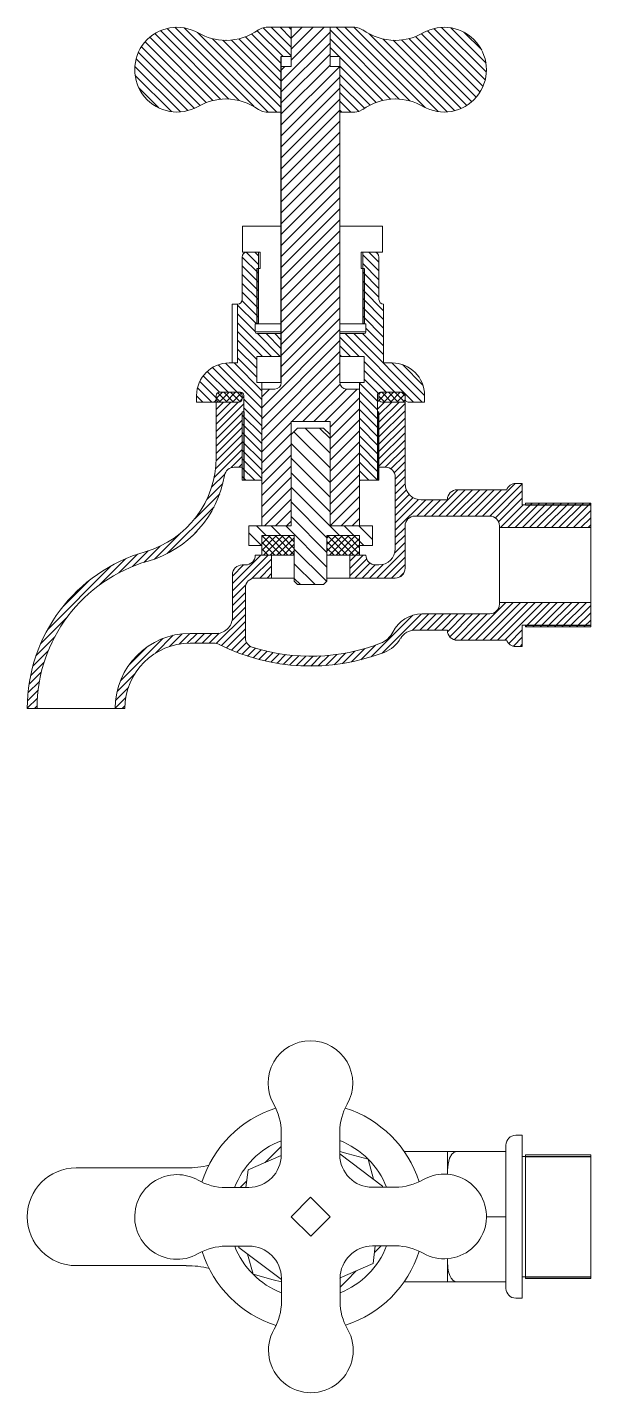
# Model space of a CAD drawing. Header units: millimetres. Extents: x 45 to 267, y 145 to 331.
# Drawn here: x 45.2 to 114.4, y 144.5 to 312.1 of the extents above; entities that cross this region are included whole.
import ezdxf

# ---------------------------------------------------------------- set-up
doc = ezdxf.new("R2010")
doc.units = ezdxf.units.MM

msp = doc.modelspace()

# ---------------------------------------------------------------- hatches: boundary and pattern name
h = msp.add_hatch()
h.set_pattern_fill('ANSI31', color=256, scale=0.24, angle=270, style=0)
h.set_pattern_definition([(315, (6.4789, -211.8354), (0.5388154, 0.5388154), [])])
h.paths.add_polyline_path([(66.23, 302.43, -0.131918), (69.64, 303.34, -0.158756), (73.64, 302.04), (74.13, 301.81), (74.58, 301.74), (76.43, 301.74), (76.43, 308.54), (77.64, 308.54), (77.64, 312.14), (74.58, 312.14), (74.05, 312.05), (73.64, 311.83, -0.158756), (69.64, 310.54, -0.131918), (66.23, 311.45, 1.729483)])
h = msp.add_hatch()
h.set_pattern_fill('ANSI31', color=256, scale=0.3, style=0)
h.set_pattern_definition([(45, (-143.6768, -103.14625), (-0.6735192, 0.6735192), [])])
h.paths.add_polyline_path([(86.03, 267.74), (84.43, 267.74, -0.414214), (83.63, 268.54), (83.63, 307.34), (82.43, 307.34), (82.43, 312.14), (77.64, 312.14), (77.64, 307.34), (76.43, 307.34), (76.43, 268.54, -0.414214), (75.63, 267.74), (74.03, 267.74), (74.03, 250.94), (77.63, 250.94), (77.63, 263.74), (82.43, 263.74), (82.43, 250.94), (86.03, 250.94)])
h = msp.add_hatch()
h.set_pattern_fill('ANSI31', color=256, scale=0.24, angle=270, style=0)
h.set_pattern_definition([(315, (-67.5711, -207.3995), (0.5388154, 0.5388154), [])])
h.paths.add_polyline_path([(93.84, 302.43, 0.131918), (90.43, 303.34, 0.158756), (86.42, 302.04), (85.94, 301.81), (85.48, 301.74), (83.63, 301.74), (83.63, 308.54), (82.43, 308.54), (82.43, 312.14), (85.48, 312.14), (86.01, 312.05), (86.42, 311.83, 0.158756), (90.43, 310.54, 0.131918), (93.84, 311.45, -1.729483)])
h = msp.add_hatch()
h.set_pattern_fill('ANSI31', color=256, scale=0.24, angle=270, style=0)
h.set_pattern_definition([(315, (-143.6768, -103.14625), (0.5388154, 0.5388154), [])])
h.paths.add_polyline_path([(71.43, 267.34, -0.414214), (71.83, 266.94), (71.83, 264.95), (71.63, 264.94), (71.63, 258.14), (71.63, 256.54), (74.03, 256.54), (74.03, 267.74), (74.03, 268.54), (73.43, 268.54), (73.43, 271.74), (76.43, 271.74), (76.43, 274.54), (73.43, 274.54, -0.414214), (73.23, 274.74), (73.23, 275.74), (73.43, 275.74, 0.414214), (73.63, 275.94), (73.63, 282.54), (73.63, 284.54), (72.23, 284.54, 0.414214), (71.63, 283.94), (71.63, 278.74, -0.397366), (71.07, 278.14), (71.07, 270.94), (70.03, 270.94, 0.414214), (66.03, 266.94), (66.03, 266.14), (68.03, 266.14, 0.414214), (68.43, 266.54), (68.43, 266.94, -0.414214), (68.83, 267.34)])
h.paths.add_polyline_path([(89, 270.94), (89, 278.14, -0.397374), (88.43, 278.74), (88.43, 283.94, 0.414214), (87.83, 284.54), (86.43, 284.54), (86.43, 275.94, 0.414214), (86.63, 275.74), (86.83, 275.74), (86.83, 274.74, -0.414214), (86.63, 274.54), (83.63, 274.54), (83.63, 271.74), (86.63, 271.74), (86.63, 268.54), (86.03, 268.54), (86.03, 256.54), (88.43, 256.54), (88.43, 264.94), (88.23, 264.95), (88.23, 266.94, -0.414214), (88.63, 267.34), (91.23, 267.34, -0.414214), (91.63, 266.94), (91.63, 266.54, 0.414214), (92.03, 266.14), (94.03, 266.14), (94.03, 266.94, 0.414214), (90.03, 270.94)])
h = msp.add_hatch()
h.set_pattern_fill('ANSI31', color=256, scale=0.2, style=0)
h.set_pattern_definition([(45, (-143.6768, -103.14625), (-0.4490128, 0.4490128), [])])
h.paths.add_polyline_path([(106.03, 256.14), (105.23, 256.14, 0.308656), (104.12, 255.38), (98.03, 255.38, 0.414214), (96.83, 254.18), (96.83, 254.14), (93.63, 254.14, -0.414214), (91.63, 256.14), (91.63, 266.14), (89.03, 266.14), (88.83, 266.14, -0.414214), (88.43, 266.54), (88.43, 266.94, -0.414214), (88.83, 267.34), (88.63, 267.34, 0.414214), (88.23, 266.94), (88.23, 264.95), (88.43, 264.94), (88.43, 258.14), (89.23, 258.14, -0.414214), (90.43, 256.94), (90.43, 248.14, -0.414214), (88.43, 246.14), (88.03, 246.14, -0.414214), (86.83, 247.34), (84.83, 247.34), (84.83, 244.54), (90.43, 244.54, 0.414214), (91.63, 245.74), (91.63, 250.94, -0.414214), (92.83, 252.14), (102.03, 252.14, -0.414214), (103.23, 250.94), (103.23, 250.74), (114.43, 250.74), (114.43, 253.74), (106.43, 253.74), (106.43, 253.54), (106.03, 253.54)])
h.paths.add_polyline_path([(75.23, 247.34), (73.23, 247.34, -0.414214), (72.03, 246.14), (71.63, 246.14, 0.414214), (70.43, 244.94), (70.43, 239.73, -0.434292), (68.3, 237.73, 0.017017), (68.11, 237.74), (65.23, 237.74, 0.414214), (56.03, 228.54), (57.23, 228.54, -0.414214), (65.23, 236.54), (68.11, 236.54, -0.115812), (68.82, 236.37, 0.209967), (89.07, 235.41, 0.171347), (91.09, 237.14, -0.26748), (92.83, 238.14), (96.83, 238.14), (96.83, 238.1, 0.414214), (98.03, 236.9), (104.12, 236.9, 0.308656), (105.23, 236.14), (106.03, 236.14), (106.03, 238.74), (106.43, 238.74), (106.43, 238.54), (114.43, 238.54), (114.43, 241.54), (103.23, 241.54), (103.23, 241.34, -0.414214), (102.03, 240.14), (93.73, 240.14, 0.285497), (90.15, 237.91, -0.188627), (88.64, 236.53, -0.168957), (72.88, 236.03, -0.328047), (72.03, 237.18), (72.03, 243.34, -0.414214), (73.23, 244.54), (75.23, 244.54)])
h.paths.add_polyline_path([(71.63, 264.94), (71.83, 264.95), (71.83, 266.94, 0.414214), (71.43, 267.34), (71.23, 267.34, -0.414214), (71.63, 266.94), (71.63, 266.54, -0.414214), (71.23, 266.14), (68.83, 266.14), (68.43, 266.14), (68.43, 259.31, -0.33478), (59.73, 247.77, 0.33478), (45.23, 228.54), (46.43, 228.54, -0.33478), (60.06, 246.61, 0.289487), (69.45, 257.14, -0.366652), (70.64, 258.14), (71.63, 258.14)])
h = msp.add_hatch()
h.set_pattern_fill('ANSI37', color=256, scale=0.18, style=0)
h.set_pattern_definition([(45, (-143.6768, -103.14625), (-0.4041115, 0.4041115), []), (135, (-143.6768, -103.14625), (-0.4041115, -0.4041115), [])])
h.paths.add_polyline_path([(78.03, 249.74), (74.03, 249.74), (74.03, 248.54), (74.03, 247.34), (75.23, 247.34), (78.03, 247.34)])
h.paths.add_polyline_path([(86.03, 249.74), (82.03, 249.74), (82.03, 247.34), (86.03, 247.34)])
h.paths.add_polyline_path([(71.63, 266.94, 0.414214), (71.23, 267.34), (68.83, 267.34, 0.414214), (68.43, 266.94), (68.43, 266.54, 0.414214), (68.83, 266.14), (71.03, 266.14), (71.23, 266.14, 0.414214), (71.63, 266.54)])
h.paths.add_polyline_path([(91.63, 266.94, 0.414214), (91.23, 267.34), (88.83, 267.34, 0.414214), (88.43, 266.94), (88.43, 266.54, 0.414214), (88.83, 266.14), (91.23, 266.14, 0.414214), (91.63, 266.54)])
h = msp.add_hatch()
h.set_pattern_fill('ANSI31', color=256, scale=0.4, angle=270, style=0)
h.set_pattern_definition([(315, (-143.6768, -103.1462), (0.8980256, 0.8980256), [])])
h.paths.add_polyline_path([(87.63, 250.94), (82.43, 250.94), (82.43, 262.14), (81.63, 262.94), (78.43, 262.94), (77.63, 262.14), (77.63, 250.94), (74.03, 250.94), (72.43, 250.94), (72.43, 248.54), (74.03, 248.54), (74.03, 249.74), (78.03, 249.74), (78.03, 244.14), (78.43, 243.74), (81.63, 243.74), (82.03, 244.14), (82.03, 249.74), (86.03, 249.74), (86.03, 248.54), (87.63, 248.54)])
at = {"linetype": 'Continuous', "lineweight": 0}
h = msp.add_hatch(dxfattribs=at)
h.set_pattern_fill('ANSI31', style=0)
edge = h.paths.add_edge_path(flags=0)
edge.add_line((106.26, 184.64), (107.46, 184.64))
edge.add_arc((107.46, 184.84), 0.2, 270, 360)
edge.add_line((107.66, 184.84), (107.66, 185.04))
edge.add_arc((107.46, 185.04), 0.2, 0, 90)
edge.add_line((107.46, 185.24), (106.26, 185.24))
edge.add_arc((106.26, 185.04), 0.2, 90, 180)
edge.add_line((106.06, 185.04), (106.06, 184.84))
edge.add_arc((106.26, 184.84), 0.2, 180, 270)

# ---------------------------------------------------------------- linework, layer by layer
at = {"color": 7, "linetype": 'Continuous', "lineweight": 15}
for p, q in [((74.58, 312.14), (77.64, 312.14)), ((77.64, 312.14), (77.64, 308.54)), ((77.64, 307.34), (77.64, 312.14)), ((77.64, 312.14), (82.43, 312.14)), ((82.43, 308.54), (82.43, 312.14)), ((82.43, 312.14), (82.43, 307.34)), ((85.48, 312.14), (82.43, 312.14)), ((77.64, 308.54), (76.43, 308.54)), ((82.43, 308.54), (83.63, 308.54)), ((83.63, 308.54), (83.63, 268.54)), ((76.43, 307.34), (77.64, 307.34)), ((82.43, 307.34), (83.63, 307.34)), ((76.43, 301.74), (74.58, 301.74)), ((83.63, 301.74), (85.48, 301.74)), ((71.66, 287.74), (71.66, 284.54)), ((71.66, 287.74), (76.43, 287.74)), ((76.43, 287.74), (76.43, 275.74)), ((83.63, 275.74), (83.63, 287.74)), ((83.63, 287.74), (88.41, 287.74)), ((88.41, 287.74), (88.86, 287.74)), ((88.86, 284.54), (88.86, 287.74)), ((71.63, 278.74), (71.63, 283.94)), ((73.83, 284.54), (71.66, 284.54)), ((72.23, 284.54), (73.63, 284.54)), ((73.63, 284.54), (73.63, 275.94)), ((73.83, 282.54), (73.83, 284.54)), ((86.23, 284.54), (86.23, 282.54)), ((88.41, 284.54), (86.23, 284.54)), ((86.43, 275.94), (86.43, 284.54)), ((86.43, 284.54), (87.83, 284.54)), ((88.41, 284.54), (88.86, 284.54)), ((88.43, 283.94), (88.43, 278.74)), ((73.63, 282.54), (73.43, 282.54)), ((73.63, 275.74), (73.63, 282.54)), ((73.63, 282.54), (73.83, 282.54)), ((86.23, 282.54), (86.63, 282.54)), ((86.43, 282.54), (86.43, 275.74)), ((70.38, 270.94), (70.38, 278.14)), ((70.38, 278.14), (71.04, 278.14)), ((71.04, 278.14), (71.07, 278.14)), ((71.07, 278.14), (71.07, 270.94)), ((89, 270.94), (89, 278.14)), ((73.23, 275.74), (73.23, 274.74)), ((73.43, 275.74), (73.23, 275.74)), ((73.63, 275.74), (73.43, 275.74)), ((76.43, 275.74), (73.63, 275.74)), ((86.43, 275.74), (83.63, 275.74)), ((86.63, 275.74), (86.43, 275.74)), ((86.83, 275.74), (86.63, 275.74)), ((86.83, 274.74), (86.83, 275.74)), ((73.23, 274.74), (76.43, 274.74)), ((73.43, 274.54), (76.43, 274.54)), ((76.43, 274.54), (76.43, 271.74)), ((83.63, 274.74), (86.83, 274.74)), ((83.63, 271.74), (83.63, 274.54)), ((83.63, 274.54), (86.63, 274.54)), ((73.43, 271.74), (73.43, 268.54)), ((76.43, 271.74), (73.43, 271.74)), ((86.63, 271.74), (83.63, 271.74)), ((86.63, 268.54), (86.63, 271.74)), ((71.07, 270.94), (70.03, 270.94)), ((90.03, 270.94), (89, 270.94)), ((73.43, 268.54), (74.03, 268.54)), ((74.03, 268.54), (74.03, 256.54)), ((74.03, 268.54), (76.43, 268.54)), ((83.63, 268.54), (86.03, 268.54)), ((86.03, 256.54), (86.03, 268.54)), ((86.03, 268.54), (86.63, 268.54)), ((66.03, 266.14), (66.03, 266.94)), ((68.43, 266.54), (68.43, 266.94)), ((68.43, 266.94), (68.43, 266.54)), ((68.83, 267.34), (71.23, 267.34)), ((71.43, 267.34), (68.83, 267.34)), ((71.63, 266.94), (71.63, 266.54)), ((71.83, 264.95), (71.83, 266.94)), ((74.03, 250.94), (74.03, 267.74)), ((74.03, 267.74), (75.63, 267.74)), ((84.43, 267.74), (86.03, 267.74)), ((86.03, 267.74), (86.03, 250.94)), ((88.23, 266.94), (88.23, 264.95)), ((88.43, 266.54), (88.43, 266.94)), ((91.23, 267.34), (88.63, 267.34)), ((88.83, 267.34), (91.23, 267.34)), ((91.63, 266.94), (91.63, 266.54)), ((91.63, 266.54), (91.63, 266.94)), ((94.03, 266.94), (94.03, 266.14)), ((68.03, 266.14), (66.03, 266.14)), ((68.43, 266.14), (68.03, 266.14)), ((68.43, 259.31), (68.43, 266.14)), ((68.43, 266.14), (71.03, 266.14)), ((71.23, 266.14), (68.83, 266.14)), ((71.63, 264.94), (71.83, 264.95)), ((71.63, 256.54), (71.63, 264.94)), ((71.63, 264.94), (71.63, 258.14)), ((88.23, 264.95), (88.43, 264.94)), ((88.43, 264.94), (88.43, 256.54)), ((88.43, 258.14), (88.43, 264.94)), ((91.23, 266.14), (88.83, 266.14)), ((89.03, 266.14), (91.63, 266.14)), ((91.63, 266.14), (91.63, 256.14)), ((94.03, 266.14), (92.03, 266.14)), ((77.63, 263.74), (77.63, 250.94)), ((82.43, 263.74), (77.63, 263.74)), ((82.43, 250.94), (82.43, 263.74)), ((78.43, 262.94), (77.63, 262.14)), ((77.63, 250.94), (77.63, 262.14)), ((78.43, 262.94), (81.63, 262.94)), ((82.43, 262.14), (81.63, 262.94)), ((82.43, 262.14), (82.43, 250.94)), ((70.64, 258.14), (70.64, 258.14)), ((71.63, 258.14), (70.64, 258.14)), ((89.23, 258.14), (88.43, 258.14)), ((74.03, 256.54), (71.63, 256.54)), ((88.43, 256.54), (86.03, 256.54)), ((90.43, 256.94), (90.43, 248.14)), ((104.12, 255.38), (98.03, 255.38)), ((105.23, 256.14), (106.03, 256.14)), ((106.03, 256.14), (106.03, 253.54)), ((93.63, 254.14), (96.83, 254.14)), ((96.83, 254.14), (96.83, 254.18)), ((106.03, 253.54), (106.43, 253.54)), ((106.43, 253.54), (106.43, 253.74)), ((106.43, 253.74), (114.43, 253.74)), ((114.43, 253.74), (114.43, 250.74)), ((102.03, 252.14), (92.83, 252.14)), ((72.43, 248.54), (72.43, 250.94)), ((72.43, 250.94), (77.63, 250.94)), ((77.63, 250.94), (74.03, 250.94)), ((74.03, 247.34), (74.03, 249.74)), ((74.03, 249.74), (78.03, 249.74)), ((78.03, 249.74), (74.03, 249.74)), ((74.03, 249.74), (74.03, 248.54)), ((78.03, 249.74), (78.03, 247.34)), ((78.03, 244.14), (78.03, 249.74)), ((82.03, 247.34), (82.03, 249.74)), ((82.03, 249.74), (86.03, 249.74)), ((86.03, 249.74), (82.03, 249.74)), ((82.03, 249.74), (82.03, 244.14)), ((82.43, 250.94), (87.63, 250.94)), ((86.03, 250.94), (82.43, 250.94)), ((86.03, 249.74), (86.03, 247.34)), ((86.03, 248.54), (86.03, 249.74)), ((87.63, 250.94), (87.63, 248.54)), ((91.63, 250.94), (91.63, 245.74)), ((103.23, 250.74), (103.23, 250.94)), ((114.43, 250.74), (103.23, 250.74)), ((103.23, 250.74), (103.23, 241.54)), ((114.43, 250.74), (114.43, 241.54)), ((74.03, 248.54), (72.43, 248.54)), ((87.63, 248.54), (86.03, 248.54)), ((75.23, 247.34), (73.23, 247.34)), ((78.03, 247.34), (74.03, 247.34)), ((75.23, 247.34), (75.23, 244.54)), ((86.03, 247.34), (82.03, 247.34)), ((84.83, 244.54), (84.83, 247.34)), ((86.83, 247.34), (84.83, 247.34)), ((70.43, 244.94), (70.43, 239.73)), ((72.03, 246.14), (71.63, 246.14)), ((88.43, 246.14), (88.03, 246.14)), ((72.03, 237.18), (72.03, 243.34)), ((75.23, 244.54), (73.23, 244.54)), ((78.03, 244.54), (75.23, 244.54)), ((78.03, 244.14), (78.43, 243.74)), ((81.63, 243.74), (78.43, 243.74)), ((81.63, 243.74), (82.03, 244.14)), ((84.83, 244.54), (82.03, 244.54)), ((90.43, 244.54), (84.83, 244.54)), ((103.23, 241.34), (103.23, 241.54)), ((103.23, 241.54), (114.43, 241.54)), ((114.43, 241.54), (114.43, 238.54)), ((93.73, 240.14), (102.03, 240.14)), ((96.83, 238.14), (92.83, 238.14)), ((96.83, 238.1), (96.83, 238.14)), ((106.43, 238.74), (106.03, 238.74)), ((106.03, 238.74), (106.03, 236.14)), ((106.43, 238.54), (106.43, 238.74)), ((114.43, 238.54), (106.43, 238.54)), ((68.11, 237.74), (65.23, 237.74)), ((68.11, 236.54), (65.23, 236.54)), ((104.12, 236.9), (98.03, 236.9)), ((106.03, 236.14), (105.23, 236.14)), ((45.23, 228.54), (46.43, 228.54)), ((46.43, 228.54), (56.03, 228.54)), ((56.03, 228.54), (57.23, 228.54)), ((76.42, 176.55), (76.42, 173.73)), ((83.62, 173.75), (83.62, 176.56)), ((106.03, 176.14), (105.23, 176.14)), ((106.03, 156.14), (106.03, 176.14)), ((76.42, 174.77), (75.64, 174)), ((104.03, 174.14), (104.03, 174.94)), ((76.42, 173.64), (72.35, 171.9)), ((75.64, 174), (74.44, 172.79)), ((84.64, 173.87), (83.62, 174.14)), ((88.86, 169.91), (83.62, 173.84)), ((87.11, 173.21), (84.64, 173.87)), ((87.77, 170.74), (87.11, 173.21)), ((96.83, 174.14), (91.52, 174.14)), ((96.83, 174.14), (98.03, 174.14)), ((96.83, 174.14), (96.83, 171.35)), ((104.03, 174.14), (98.03, 174.14)), ((104.03, 165.31), (104.03, 174.14)), ((106.43, 173.54), (106.03, 173.54)), ((114.43, 173.74), (106.43, 173.74)), ((106.43, 158.54), (106.43, 173.74)), ((114.43, 158.54), (114.43, 173.74)), ((64.76, 172.14), (51.23, 172.14)), ((72.35, 171.9), (72.09, 169.72)), ((72.43, 169.73), (69.61, 169.72)), ((72.18, 170.53), (71.37, 169.72)), ((72.19, 170.54), (72.18, 170.53)), ((90.44, 169.76), (87.63, 169.75)), ((87.77, 170.73), (87.77, 170.74)), ((88.84, 169.75), (88.86, 169.91)), ((80.03, 168.54), (77.63, 166.13)), ((80.03, 168.54), (77.63, 166.13)), ((82.43, 166.14), (80.03, 168.54)), ((82.43, 166.14), (80.03, 168.54)), ((77.63, 166.13), (80.04, 163.74)), ((77.63, 166.13), (80.04, 163.74)), ((80.04, 163.74), (82.43, 166.14)), ((80.04, 163.74), (82.43, 166.14)), ((104.03, 166.14), (101.63, 166.14)), ((104.03, 158.96), (104.03, 165.31)), ((69.63, 162.52), (72.44, 162.53)), ((71.22, 162.52), (71.21, 162.37)), ((71.21, 162.37), (76.45, 158.44)), ((72.3, 161.55), (72.3, 161.53)), ((72.3, 161.53), (72.96, 159.07)), ((87.64, 162.55), (90.45, 162.56)), ((87.71, 160.38), (87.98, 162.55)), ((87.88, 161.73), (87.89, 161.75)), ((87.89, 161.75), (88.7, 162.55)), ((96.83, 160.98), (96.83, 158.14)), ((51.23, 160.14), (64.76, 160.14)), ((83.65, 158.64), (87.71, 160.38)), ((84.42, 158.28), (85.63, 159.49)), ((72.96, 159.07), (75.43, 158.41)), ((75.43, 158.41), (76.45, 158.13)), ((76.47, 158.58), (76.45, 158.53)), ((76.45, 158.53), (76.45, 155.72)), ((83.65, 158.55), (83.62, 158.59)), ((83.65, 155.73), (83.65, 158.55)), ((83.65, 157.51), (84.42, 158.28)), ((91.52, 158.14), (96.83, 158.14)), ((98.03, 158.14), (96.83, 158.14)), ((104.03, 158.14), (98.03, 158.14)), ((104.03, 157.34), (104.03, 158.96)), ((106.03, 158.74), (106.43, 158.74)), ((106.43, 158.54), (114.43, 158.54)), ((105.23, 156.14), (106.03, 156.14))]:
    msp.add_line(p, q, dxfattribs=at)
for p, q in [((76.43, 301.74), (76.43, 308.54)), ((76.43, 268.54), (76.43, 301.74)), ((73.43, 282.54), (73.43, 275.74)), ((86.63, 282.54), (86.63, 275.74)), ((71.83, 264.95), (71.83, 256.54)), ((88.23, 264.95), (88.23, 256.54)), ((106.43, 253.54), (114.43, 253.54)), ((106.43, 238.74), (114.43, 238.74)), ((106.43, 173.54), (114.43, 173.54)), ((106.43, 158.74), (114.43, 158.74))]:
    msp.add_line(p, q)
at = {"color": 7, "linetype": 'Continuous', "lineweight": 15, "flags": 128}
for points in [[(74.58, 312.14), (74.05, 312.05), (73.64, 311.83)], [(85.48, 312.14), (86.01, 312.05), (86.42, 311.83)], [(73.64, 302.04), (74.13, 301.81), (74.58, 301.74)], [(86.42, 302.04), (85.94, 301.81), (85.48, 301.74)], [(98.03, 174.14), (97.82, 174.11), (97.64, 174.02), (97.39, 173.8), (97.11, 173.33), (96.92, 172.6), (96.85, 171.85), (96.84, 171.31)], [(64.77, 172.14), (64.77, 172.14), (64.76, 172.14)], [(96.84, 161.03), (96.84, 160.7), (96.9, 159.85), (96.98, 159.37), (97.13, 158.91), (97.3, 158.59), (97.56, 158.31), (97.76, 158.19), (98, 158.14), (98.03, 158.14)]]:
    msp.add_lwpolyline(points, dxfattribs=at)
at = {"color": 7, "linetype": 'Continuous', "lineweight": 15}
for centre, radius, start, end in [((63.63, 306.94), 5.2, 60.0737, 299.9263), ((69.65, 317.34), 6.8, 270.0006, 305.9508), ((90.42, 317.34), 6.8, 234.0492, 269.9994), ((96.43, 306.94), 5.2, 240.0737, 119.9263), ((69.62, 317.34), 6.8, 240.0737, 270.0006), ((90.45, 317.34), 6.8, 269.9994, 299.9263), ((69.62, 296.54), 6.8, 89.9994, 119.9263), ((69.65, 296.54), 6.8, 54.0492, 89.9994), ((90.42, 296.54), 6.8, 90.0006, 125.9508), ((90.45, 296.54), 6.8, 60.0737, 90.0006), ((72.23, 283.94), 0.6, 90, 180), ((87.83, 283.94), 0.6, 0, 90), ((71.03, 278.74), 0.6, 273.3152, 0), ((89.03, 278.74), 0.6, 180, 266.6864), ((73.43, 275.94), 0.2, 270, 0), ((86.63, 275.94), 0.2, 180, 270), ((73.43, 274.74), 0.2, 180, 270), ((86.63, 274.74), 0.2, 270, 0), ((70.03, 266.94), 4, 90, 180), ((90.03, 266.94), 4, 0, 90), ((75.63, 268.54), 0.8, 270, 0), ((84.43, 268.54), 0.8, 180, 270), ((68.03, 266.54), 0.4, 270, 0), ((68.83, 266.94), 0.4, 90, 180), ((68.83, 266.94), 0.4, 90, 180), ((68.83, 266.54), 0.4, 180, 270), ((71.23, 266.94), 0.4, 0, 90), ((71.23, 266.54), 0.4, 270, 0), ((71.43, 266.94), 0.4, 0, 90), ((88.63, 266.94), 0.4, 90, 180), ((88.83, 266.94), 0.4, 90, 180), ((88.83, 266.54), 0.4, 180, 270), ((91.23, 266.94), 0.4, 0, 90), ((91.23, 266.94), 0.4, 0, 90), ((91.23, 266.54), 0.4, 270, 0), ((92.03, 266.54), 0.4, 180, 270), ((56.43, 259.31), 12, 285.962, 0), ((70.64, 256.94), 1.2, 90, 170.5422), ((89.23, 256.94), 1.2, 0, 90), ((56.43, 259.31), 13.2, 285.962, 350.5422), ((93.63, 256.14), 2, 180, 270), ((98.03, 254.18), 1.2, 90, 180), ((105.23, 254.94), 1.2, 90, 158.6127), ((92.83, 250.94), 1.2, 90, 180), ((102.03, 250.94), 1.2, 0, 90), ((88.43, 248.14), 2, 270, 0), ((65.23, 228.54), 20, 105.962, 180), ((65.23, 228.54), 18.8, 105.962, 180), ((72.03, 247.34), 1.2, 270, 0), ((88.03, 247.34), 1.2, 180, 270), ((71.63, 244.94), 1.2, 90, 180), ((90.43, 245.74), 1.2, 270, 0), ((73.23, 243.34), 1.2, 90, 180), ((68.43, 239.73), 2, 266.1004, 0), ((93.73, 236.14), 4, 90, 153.7356), ((102.03, 241.34), 1.2, 270, 0), ((92.83, 236.14), 2, 90, 149.8997), ((98.03, 238.1), 1.2, 180, 270), ((65.23, 228.54), 9.2, 90, 180), ((65.23, 228.54), 8, 90, 180), ((68.11, 234.94), 2.8, 86.1004, 90), ((68.11, 234.94), 1.6, 63.5756, 90), ((80.03, 258.94), 25.2, 243.5756, 291.0075), ((73.23, 237.18), 1.2, 180, 252.6477), ((80.03, 258.94), 24, 252.6477, 291.0075), ((87.63, 239.15), 2.8, 291.0075, 333.7356), ((87.63, 239.15), 4, 291.0075, 329.8997), ((105.23, 237.34), 1.2, 201.3873, 270), ((80.01, 182.54), 5.2, 90.1008, 210.0273), ((80.01, 182.54), 5.2, 330.1744, 90.1008), ((80.03, 166.14), 14, 107.8167, 162.3849), ((69.62, 176.53), 6.8, 0.1008, 30.0273), ((90.42, 176.57), 6.8, 150.1744, 180.1008), ((80.03, 166.14), 14, 17.8167, 72.3849), ((105.23, 174.94), 1.2, 90, 180), ((80.03, 166.14), 10, 111.201, 159.0006), ((80.03, 166.14), 10, 44.9903, 69.0006), ((72.42, 173.73), 4, 270.1008, 0.1008), ((87.62, 173.75), 4, 180.1008, 270.1008), ((80.03, 166.14), 10, 21.201, 44.9903), ((51.23, 166.14), 6, 90, 270), ((63.63, 166.11), 5.2, 90.1008, 300.0273), ((63.63, 166.11), 5.2, 60.1744, 90.1008), ((64.83, 183.49), 11.36, 269.6936, 283.9747), ((96.43, 166.17), 5.2, 90.1008, 120.0273), ((96.43, 166.17), 5.2, 240.1744, 90.1008), ((69.6, 176.52), 6.8, 240.1744, 270.1008), ((90.43, 176.56), 6.8, 270.1008, 300.0273), ((69.64, 155.72), 6.8, 90.1008, 120.0273), ((80.03, 166.14), 14, 197.8167, 252.3849), ((80.03, 166.14), 10, 201.201, 224.9903), ((72.45, 158.53), 4, 0.7477, 90.1008), ((80.03, 166.14), 10, 291.201, 339.0006), ((87.65, 158.55), 4, 90.1008, 179.4767), ((80.03, 166.14), 14, 287.8167, 342.3849), ((90.47, 155.76), 6.8, 60.1744, 90.1008), ((64.85, 148.81), 11.32, 75.9009, 90.4805), ((80.03, 166.14), 10, 224.9903, 249.0006), ((105.23, 157.34), 1.2, 180, 270), ((69.65, 155.71), 6.8, 330.1744, 0.1008), ((90.45, 155.74), 6.8, 180.1008, 210.0273), ((80.06, 149.74), 5.2, 150.1744, 30.0273)]:
    msp.add_arc(centre, radius, start, end, dxfattribs=at)
for start_param, end_param in [(1.575871, 1.575887), (4.707299, 4.707314)]:
    msp.add_ellipse((80.03, 306.94), major_axis=(2045.76, 0), ratio=0.00176, start_param=start_param, end_param=end_param, dxfattribs=at)

doc.saveas('drawing.dxf')
